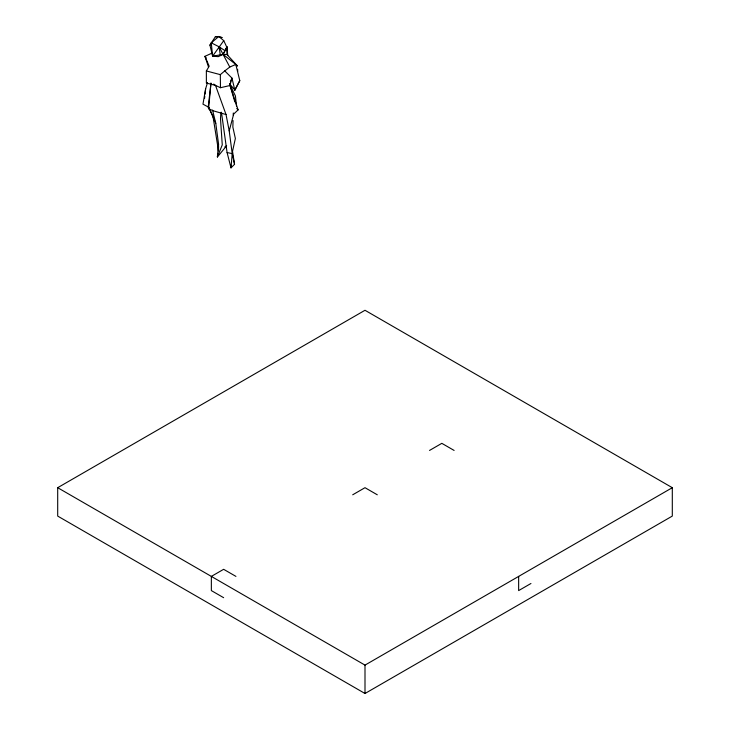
<?xml version="1.0" encoding="UTF-8"?>
<svg xmlns="http://www.w3.org/2000/svg" width="730" height="730" viewBox="0 0 730 730"><rect width="100%" height="100%" fill="white"/><g stroke="black" fill="none" stroke-linecap="round" stroke-linejoin="round"><path stroke-width="1.09" d="M208.844 107.483L212.941 116.161L218.498 150.8L218.507 146.319M218.498 150.8L218.544 143.993L215.77 123.315L212.576 110.139M233.053 120.569L232.852 127.075L235.361 138.508L232.523 151.32L234.54 164.286L230.999 167.873L227.085 152.57L221.436 112.256M233.226 115.148L233.29 112.977M220.898 112.338L220.496 118.643L222.258 144.878L217.394 157.005L226.638 145.772L224.831 146.885M218.544 143.993L217.394 157.005L217.951 153.902M234.54 164.286L232.213 153.601L229.211 130.907L226.035 114.546L213.461 110.86L208.588 108.761L210.979 83.183M226.629 50.096L226.939 46.784L227.751 55.507M204.555 98.404L204.792 96.251M205.03 94.106L205.632 88.741L207.512 82.636M208.588 108.761L208.242 106.991L210.952 83.202M205.632 88.741L202.967 104.162L208.242 106.991M229.95 85.519L231.939 78.064L224.758 70.91L220.323 74.642L220.469 87.71L229.95 85.519L229.558 83.868L234.786 89.918L239.787 80.665L235.799 64.441L223.097 54.394L219.128 46.82L211.262 42.833L209.939 45.169L212.612 56.155L218.197 56.648L223.097 54.394L226.975 54.513L237.524 66.028L235.799 64.441L229.786 67.06L224.758 70.91M229.211 130.907L233.691 114.072L238.099 109.883L229.558 83.868L235.425 95.949L236.502 106.142M230.351 81.933L231.939 78.064L234.786 89.918M209.939 45.169L215.396 36.655L218.799 36.5L223.763 40.643L226.793 47.158L223.097 54.394L229.786 67.06M234.795 90.502L239.787 80.665M226.793 47.158L223.097 54.394L212.612 56.155L211.262 42.833L218.799 36.5L222.185 37.586L219.274 37.184M220.469 87.71L215.505 85.401L206.38 83.056L206.362 70.956L209.172 66.22L204.957 56.319L212.147 53.062M212.612 56.155L223.763 40.643M57.697 487.695L365 310.277L672.303 487.695L672.303 516.083L365 693.5L57.697 516.083L57.697 487.695L365 665.112L672.303 487.695M352.709 494.794L365 487.695L377.291 494.794M429.532 450.437L441.823 443.338L454.115 450.437M530.947 583.498L518.647 590.597L518.647 576.399M215.396 36.655L217.339 36.92M227.085 152.57L232.213 153.601L230.999 167.873L230.589 164.679M206.362 70.956L220.323 74.642M235.936 576.399L223.645 569.309L211.353 576.399L211.353 590.597L223.645 597.697M224.913 50.616L219.128 46.82L220.204 54.513M213.735 84.069L215.505 85.401L226.035 114.546M236.748 108.405L238.099 109.883M206.115 57.761L204.957 56.319L208.497 66.996M208.862 107.712L215.77 123.315M229.558 83.868L234.868 102.008M237.633 69.323L237.706 71.522M226.939 46.784L226.975 54.513M365 665.112L365 693.5"/></g></svg>
